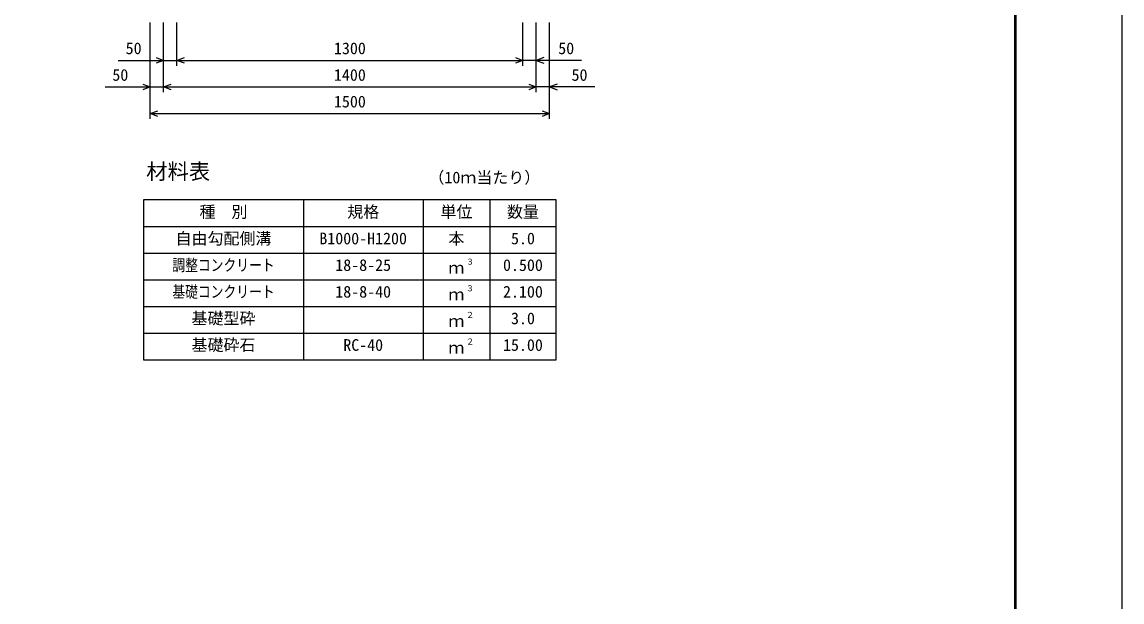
# Model space of a CAD drawing. Units: millimetres, scale not verified. Extents: x -16800 to 16800, y -5940 to 5940.
# Drawn here: x 12668 to 16800, y -96 to 2081 of the extents above; entities that cross this region are included whole.
import ezdxf
from ezdxf.enums import TextEntityAlignment as Align

# ---------------------------------------------------------------- set-up
doc = ezdxf.new("R2010")
doc.units = ezdxf.units.MM
doc.header["$LTSCALE"] = 20
for name, color, linetype, lineweight in [('0-0_DIM', 7, 'Continuous', 25), ('0-1_Defpoints', 5, 'Continuous', 25), ('0-3_HYO', 3, 'Continuous', 25), ('0-4_HYO2', 4, 'Continuous', 25), ('0-6_TXT', 7, 'Continuous', 25), ('0-7_WAKU', 3, 'Continuous', 25)]:
    doc.layers.add(name, color=color, linetype=linetype, lineweight=lineweight)
doc.styles.add('ＭＳ ゴシック', font='')
doc.styles.get('ＭＳ ゴシック').set_extended_font_data('MS Gothic')

msp = doc.modelspace()

# ---------------------------------------------------------------- linework, layer by layer
at = {"layer": '0-0_DIM'}
for p, q in [((13150, 1717.42), (13150, 2079.77)), ((13200, 1817.42), (13200, 2079.77)), ((13250, 1917.42), (13250, 2079.77)), ((14550, 1917.42), (14550, 2079.77)), ((14600, 1817.42), (14600, 2079.77)), ((14650, 1717.42), (14650, 2079.77)), ((13030, 1937.42), (13250, 1937.42)), ((13250, 1937.42), (14550, 1937.42)), ((14770, 1937.42), (14550, 1937.42)), ((12980, 1837.42), (13200, 1837.42)), ((13200, 1837.42), (14600, 1837.42)), ((14820, 1837.42), (14600, 1837.42)), ((13150, 1737.42), (14650, 1737.42))]:
    msp.add_line(p, q, dxfattribs=at)
for points in [[(13171.81, 1947.68), (13200, 1937.42), (13171.81, 1927.16)], [(13278.19, 1927.16), (13250, 1937.42), (13278.19, 1947.68)], [(14521.81, 1947.68), (14550, 1937.42), (14521.81, 1927.16)], [(14628.19, 1947.68), (14600, 1937.42), (14628.19, 1927.16)], [(13121.81, 1847.68), (13150, 1837.42), (13121.81, 1827.16)], [(13228.19, 1827.16), (13200, 1837.42), (13228.19, 1847.68)], [(14571.81, 1847.68), (14600, 1837.42), (14571.81, 1827.16)], [(14678.19, 1847.68), (14650, 1837.42), (14678.19, 1827.16)], [(13178.19, 1727.16), (13150, 1737.42), (13178.19, 1747.68)], [(14621.81, 1747.68), (14650, 1737.42), (14621.81, 1727.16)]]:
    msp.add_lwpolyline(points, dxfattribs=at)
at = {"layer": '0-1_Defpoints'}
msp.add_lwpolyline([(0, -5940), (16800, -5940), (16800, 5940), (0, 5940)], close=True, dxfattribs=at)
at = {"layer": '0-3_HYO'}
for p, q in [((13725, 1413.47), (13725, 813.47)), ((14175, 1413.47), (14175, 813.47)), ((14425, 1413.47), (14425, 813.47)), ((13125, 1313.47), (14675, 1313.47))]:
    msp.add_line(p, q, dxfattribs=at)
msp.add_lwpolyline([(13125, 813.47), (14675, 813.47), (14675, 1413.47), (13125, 1413.47)], close=True, dxfattribs=at)
at = {"layer": '0-4_HYO2'}
for p, q in [((13125, 1213.47), (14675, 1213.47)), ((13125, 1113.47), (14675, 1113.47)), ((13125, 1013.47), (14675, 1013.47)), ((13125, 913.47), (14675, 913.47))]:
    msp.add_line(p, q, dxfattribs=at)
at = {"layer": '0-7_WAKU', "lineweight": 50}
msp.add_lwpolyline([(400, -5540), (16400, -5540), (16400, 5540), (400, 5540)], close=True, dxfattribs=at)

# ---------------------------------------------------------------- texts
at = {"layer": '0-0_DIM', "style": 'ＭＳ ゴシック'}
for s, p in [('50', (13057.56, 1947.42)), ('1300', (13840, 1947.42)), ('50', (14682.44, 1947.42)), ('50', (13007.56, 1847.42)), ('1400', (13840, 1847.42)), ('50', (14732.44, 1847.42)), ('1500', (13840, 1747.42))]:
    msp.add_text(s, height=43.99, dxfattribs=at).set_placement(p, align=Align.BOTTOM_LEFT)
at = {"layer": '0-6_TXT', "style": 'ＭＳ ゴシック'}
for s, height, p in [('材料表', 58.65, (13135, 1473.47)), ('（10ｍ当たり）', 43.99, (14195, 1462.47)), ('種\u3000別', 43.99, (13335, 1333.47)), ('規格', 43.99, (13890, 1333.47)), ('単位', 43.99, (14240, 1333.47)), ('数量', 43.99, (14490, 1333.47)), ('自由勾配側溝', 43.99, (13245, 1233.47)), ('B1000-H1200', 43.99, (13785, 1233.47)), ('本', 43.99, (14270, 1233.47)), ('5.0', 43.99, (14505, 1233.47)), ('18-8-25', 43.99, (13845, 1133.47)), ('ｍ', 43.99, (14270, 1123.47)), ('３', 21.99, (14335.54, 1163.84)), ('0.500', 43.99, (14475, 1133.47)), ('18-8-40', 43.99, (13845, 1033.47)), ('３', 21.99, (14335.54, 1063.84)), ('2.100', 43.99, (14475, 1033.47)), ('ｍ', 43.99, (14270, 1023.47)), ('基礎型砕', 43.99, (13305, 933.47)), ('２', 21.99, (14335.54, 963.84)), ('ｍ', 43.99, (14270, 923.47)), ('3.0', 43.99, (14505, 933.47)), ('基礎砕石', 43.99, (13305, 833.47)), ('RC-40', 43.99, (13875, 833.47)), ('ｍ', 43.99, (14270, 823.47)), ('２', 21.99, (14335.54, 863.84)), ('15.00', 43.99, (14475, 833.47))]:
    msp.add_text(s, height=height, dxfattribs=at).set_placement(p, align=Align.BOTTOM_LEFT)
at = {"layer": '0-6_TXT', "style": 'ＭＳ ゴシック', "width": 0.8}
for s, p in [('調整コンクリート', (13233, 1133.47)), ('基礎コンクリート', (13233, 1033.47))]:
    msp.add_text(s, height=43.99, dxfattribs=at).set_placement(p, align=Align.BOTTOM_LEFT)

doc.saveas('drawing.dxf')
